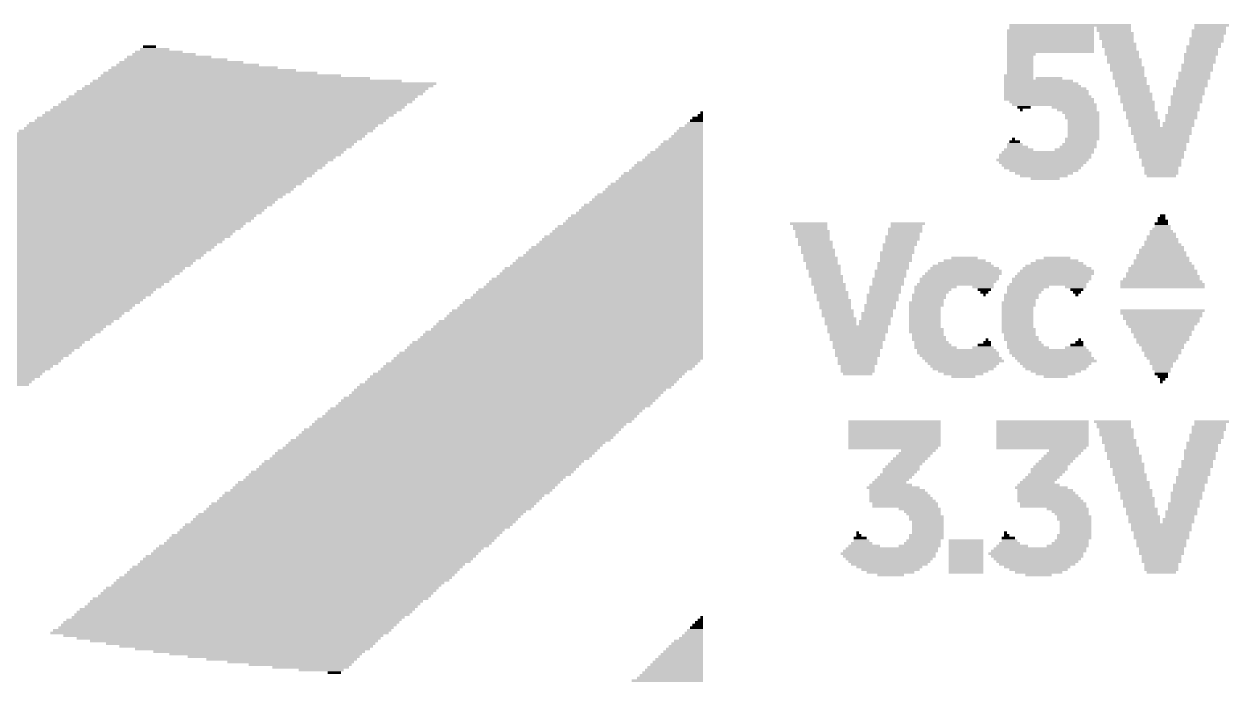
# Model space of a CAD drawing. Extents: x -50 to 50, y -28 to 28.
# Drawn here: x -34.57 to -24.92, y -27.8 to -22.53 of the extents above; entities that cross this region are included whole.
import ezdxf

# ---------------------------------------------------------------- set-up
doc = ezdxf.new("R2010")
doc.units = 0
doc.layers.add('200', color=132, linetype='CONTINUOUS')

# ---------------------------------------------------------------- blocks, each defined once
blk = doc.blocks.new('RECT')
blk.add_solid([(-0.5, -0.5), (0.5, -0.5), (-0.5, 0.5), (0.5, 0.5)])

msp = doc.modelspace()

# ---------------------------------------------------------------- block references
at = {"layer": '200'}
for p, xscale, yscale in [((-26.3512, -22.5848), 0.6985, 0.0211), ((-26.1938, -22.5425), 0.9728, 0.0213), ((-26.3411, -22.5637), 0.6782, 0.0211), ((-25.8445, -22.5637), 0.2743, 0.0211), ((-25.8445, -22.5848), 0.2743, 0.0211), ((-25.0825, -22.5848), 0.2743, 0.0211), ((-25.0609, -22.5425), 0.2769, 0.0213), ((-25.0723, -22.5637), 0.254, 0.0211), ((-26.3512, -22.606), 0.6985, 0.0213), ((-26.3512, -22.6272), 0.6985, 0.0211), ((-26.3512, -22.6483), 0.6985, 0.0211), ((-26.3512, -22.6695), 0.6985, 0.0213), ((-26.3512, -22.6907), 0.6985, 0.0211), ((-25.8229, -22.606), 0.2769, 0.0213), ((-25.8229, -22.6272), 0.2769, 0.0211), ((-25.8229, -22.6483), 0.2769, 0.0211), ((-25.8115, -22.6695), 0.254, 0.0213), ((-25.8013, -22.6907), 0.2743, 0.0211), ((-25.113, -22.6907), 0.254, 0.0211), ((-25.1028, -22.6483), 0.2743, 0.0211), ((-25.1028, -22.6695), 0.2743, 0.0213), ((-25.0927, -22.6272), 0.254, 0.0211), ((-25.0825, -22.606), 0.2743, 0.0213), ((-33.4543, -22.7753), 0.508, 0.0211), ((-33.495, -22.7542), 0.381, 0.0211), ((-33.528, -22.733), 0.2337, 0.0213), ((-33.5699, -22.7118), 0.1041, 0.0211), ((-26.3512, -22.7118), 0.6985, 0.0211), ((-26.3512, -22.733), 0.6985, 0.0213), ((-26.3512, -22.7542), 0.6985, 0.0211), ((-26.5849, -22.7753), 0.2311, 0.0211), ((-25.8013, -22.7118), 0.2743, 0.0211), ((-25.7912, -22.733), 0.254, 0.0213), ((-25.781, -22.7542), 0.2743, 0.0211), ((-25.781, -22.7753), 0.2743, 0.0211), ((-25.146, -22.7753), 0.2743, 0.0211), ((-25.1244, -22.7118), 0.2769, 0.0211), ((-25.1358, -22.733), 0.254, 0.0213), ((-25.1358, -22.7542), 0.254, 0.0211), ((-33.2092, -22.8812), 1.3335, 0.0211), ((-33.2638, -22.86), 1.143, 0.0213), ((-33.3159, -22.8388), 0.9931, 0.0211), ((-33.3591, -22.8177), 0.8255, 0.0211), ((-33.4112, -22.7965), 0.6756, 0.0213), ((-26.5951, -22.7965), 0.2108, 0.0213), ((-26.5951, -22.8177), 0.2108, 0.0211), ((-26.5951, -22.8388), 0.2108, 0.0211), ((-26.5951, -22.86), 0.2108, 0.0213), ((-26.5951, -22.8812), 0.2108, 0.0211), ((-25.7708, -22.7965), 0.254, 0.0213), ((-25.7594, -22.8177), 0.2769, 0.0211), ((-25.7594, -22.8388), 0.2769, 0.0211), ((-25.748, -22.86), 0.254, 0.0213), ((-25.7378, -22.8812), 0.2743, 0.0211), ((-25.1765, -22.86), 0.254, 0.0213), ((-25.1765, -22.8812), 0.254, 0.0211), ((-25.1562, -22.7965), 0.254, 0.0213), ((-25.1562, -22.8177), 0.254, 0.0211), ((-25.1562, -22.8388), 0.254, 0.0211), ((-32.893, -22.9658), 2.1793, 0.0211), ((-32.9984, -22.9447), 1.9279, 0.0211), ((-33.0822, -22.9235), 1.7145, 0.0213), ((-33.147, -22.9023), 1.5037, 0.0211), ((-26.6065, -22.9447), 0.2337, 0.0211), ((-26.6065, -22.9658), 0.2337, 0.0211), ((-26.5951, -22.9023), 0.2108, 0.0211), ((-26.5951, -22.9235), 0.2108, 0.0213), ((-26.3627, -22.9658), 0.2134, 0.0211), ((-25.7378, -22.9023), 0.2743, 0.0211), ((-25.7277, -22.9235), 0.254, 0.0213), ((-25.7277, -22.9447), 0.254, 0.0211), ((-25.7175, -22.9658), 0.2743, 0.0211), ((-25.1993, -22.9235), 0.254, 0.0213), ((-25.1993, -22.9447), 0.254, 0.0211), ((-25.1993, -22.9658), 0.254, 0.0211), ((-25.1765, -22.9023), 0.254, 0.0211), ((-32.7558, -23.0717), 2.794, 0.0211), ((-32.7228, -23.0505), 2.7737, 0.0213), ((-32.6923, -23.0293), 2.794, 0.0211), ((-32.6593, -23.0082), 2.7737, 0.0211), ((-32.7876, -22.987), 2.4765, 0.0213), ((-26.4478, -22.987), 0.5512, 0.0213), ((-26.4262, -23.0082), 0.5944, 0.0211), ((-26.3843, -23.0717), 0.6782, 0.0211), ((-26.416, -23.0293), 0.6147, 0.0211), ((-26.3944, -23.0505), 0.6579, 0.0213), ((-25.6959, -23.0293), 0.2769, 0.0211), ((-25.7073, -22.987), 0.254, 0.0213), ((-25.7073, -23.0082), 0.254, 0.0211), ((-25.6845, -23.0505), 0.254, 0.0213), ((-25.6845, -23.0717), 0.254, 0.0211), ((-25.2425, -23.0505), 0.254, 0.0213), ((-25.2425, -23.0717), 0.254, 0.0211), ((-25.2197, -22.987), 0.254, 0.0213), ((-25.2197, -23.0082), 0.254, 0.0211), ((-25.2197, -23.0293), 0.254, 0.0211), ((-32.8714, -23.1563), 2.8169, 0.0211), ((-32.8397, -23.1352), 2.794, 0.0211), ((-32.8193, -23.114), 2.794, 0.0213), ((-32.7762, -23.0928), 2.794, 0.0211), ((-26.3843, -23.0928), 0.6782, 0.0211), ((-26.3627, -23.1352), 0.7214, 0.0211), ((-26.3741, -23.114), 0.6985, 0.0213), ((-26.3411, -23.1563), 0.6782, 0.0211), ((-25.6743, -23.0928), 0.2743, 0.0211), ((-25.6642, -23.114), 0.254, 0.0213), ((-25.6642, -23.1352), 0.254, 0.0211), ((-25.654, -23.1563), 0.2743, 0.0211), ((-25.2628, -23.114), 0.254, 0.0213), ((-25.2628, -23.1352), 0.254, 0.0211), ((-25.2628, -23.1563), 0.254, 0.0211), ((-25.2425, -23.0928), 0.254, 0.0211), ((-33.02, -23.2622), 2.8143, 0.0211), ((-32.9984, -23.241), 2.8169, 0.0213), ((-32.9565, -23.2198), 2.8143, 0.0211), ((-32.9349, -23.1987), 2.8169, 0.0211), ((-32.9032, -23.1775), 2.794, 0.0213), ((-29.1567, -23.2622), 0.0406, 0.0211), ((-29.1465, -23.241), 0.0203, 0.0213), ((-26.3208, -23.1775), 0.6782, 0.0213), ((-26.5633, -23.1987), 0.1067, 0.0211), ((-26.5849, -23.2198), 0.0229, 0.0211), ((-26.162, -23.1987), 0.3607, 0.0211), ((-26.1404, -23.2198), 0.3175, 0.0211), ((-26.1087, -23.241), 0.2946, 0.0213), ((-26.0985, -23.2622), 0.2743, 0.0211), ((-25.6438, -23.1775), 0.254, 0.0213), ((-25.6438, -23.1987), 0.254, 0.0211), ((-25.6438, -23.2198), 0.254, 0.0211), ((-25.621, -23.241), 0.254, 0.0213), ((-25.621, -23.2622), 0.254, 0.0211), ((-25.3035, -23.2622), 0.254, 0.0211), ((-25.2832, -23.1987), 0.254, 0.0211), ((-25.2832, -23.2198), 0.254, 0.0211), ((-25.2933, -23.241), 0.2337, 0.0213), ((-25.273, -23.1775), 0.2337, 0.0213), ((-33.1673, -23.368), 2.8143, 0.0213), ((-33.147, -23.3468), 2.8143, 0.0211), ((-33.1153, -23.3257), 2.8372, 0.0211), ((-33.0835, -23.3045), 2.8143, 0.0213), ((-33.0619, -23.2833), 2.8169, 0.0211), ((-29.2316, -23.368), 0.1905, 0.0213), ((-29.21, -23.3468), 0.1473, 0.0211), ((-29.1998, -23.3257), 0.127, 0.0211), ((-29.1884, -23.3045), 0.1041, 0.0213), ((-29.1783, -23.2833), 0.0838, 0.0211), ((-26.0985, -23.2833), 0.2743, 0.0211), ((-26.0883, -23.3045), 0.254, 0.0213), ((-26.0883, -23.3257), 0.254, 0.0211), ((-26.0883, -23.3468), 0.254, 0.0211), ((-26.0883, -23.368), 0.254, 0.0213), ((-25.621, -23.2833), 0.254, 0.0211), ((-25.6007, -23.3045), 0.254, 0.0213), ((-25.6007, -23.3257), 0.254, 0.0211), ((-25.6007, -23.3468), 0.254, 0.0211), ((-25.4635, -23.368), 0.4877, 0.0213), ((-25.3263, -23.3257), 0.254, 0.0211), ((-25.3263, -23.3468), 0.254, 0.0211), ((-25.3035, -23.2833), 0.254, 0.0211), ((-25.3149, -23.3045), 0.2311, 0.0213), ((-33.2842, -23.4527), 2.8346, 0.0211), ((-33.2626, -23.4315), 2.8372, 0.0213), ((-33.2308, -23.4103), 2.8143, 0.0211), ((-33.1991, -23.3892), 2.8372, 0.0211), ((-29.2735, -23.4527), 0.2743, 0.0211), ((-29.2633, -23.4315), 0.254, 0.0213), ((-29.2519, -23.4103), 0.2311, 0.0211), ((-29.2417, -23.3892), 0.2108, 0.0211), ((-26.6484, -23.4527), 0.0229, 0.0211), ((-26.0985, -23.4527), 0.2743, 0.0211), ((-26.0883, -23.3892), 0.254, 0.0211), ((-26.0883, -23.4103), 0.254, 0.0211), ((-26.0883, -23.4315), 0.254, 0.0213), ((-25.4635, -23.3892), 0.4877, 0.0211), ((-25.4635, -23.4103), 0.4877, 0.0211), ((-25.4622, -23.4315), 0.4445, 0.0213), ((-25.4622, -23.4527), 0.4445, 0.0211), ((-33.4429, -23.5585), 2.8575, 0.0213), ((-33.4112, -23.5373), 2.8346, 0.0211), ((-33.3794, -23.5162), 2.8575, 0.0211), ((-33.3477, -23.495), 2.8346, 0.0213), ((-33.3261, -23.4738), 2.8372, 0.0211), ((-29.3472, -23.5585), 0.4216, 0.0213), ((-29.3268, -23.5373), 0.381, 0.0211), ((-29.3154, -23.5162), 0.3581, 0.0211), ((-29.3053, -23.495), 0.3378, 0.0213), ((-29.2951, -23.4738), 0.3175, 0.0211), ((-26.3728, -23.5585), 0.7417, 0.0213), ((-26.6065, -23.5373), 0.2337, 0.0211), ((-26.637, -23.495), 0.127, 0.0213), ((-26.6167, -23.5162), 0.1676, 0.0211), ((-26.6383, -23.4738), 0.0838, 0.0211), ((-26.1607, -23.5373), 0.3175, 0.0211), ((-26.1303, -23.5162), 0.2972, 0.0211), ((-26.1188, -23.495), 0.2743, 0.0213), ((-26.1087, -23.4738), 0.254, 0.0211), ((-25.4622, -23.4738), 0.4445, 0.0211), ((-25.4635, -23.495), 0.4013, 0.0213), ((-25.4635, -23.5162), 0.4013, 0.0211), ((-25.4635, -23.5373), 0.4013, 0.0211), ((-25.4635, -23.5585), 0.3607, 0.0213), ((-33.5699, -23.6432), 2.8575, 0.0211), ((-33.5267, -23.622), 2.8575, 0.0213), ((-33.5064, -23.6008), 2.8575, 0.0211), ((-33.4632, -23.5797), 2.8575, 0.0211), ((-29.4005, -23.6432), 0.5283, 0.0211), ((-29.3789, -23.622), 0.4851, 0.0213), ((-29.3688, -23.6008), 0.4648, 0.0211), ((-29.3586, -23.5797), 0.4445, 0.0211), ((-26.416, -23.622), 0.7417, 0.0213), ((-26.3944, -23.5797), 0.7391, 0.0211), ((-26.3944, -23.6008), 0.7391, 0.0211), ((-26.4147, -23.6432), 0.6985, 0.0211), ((-25.4635, -23.5797), 0.3607, 0.0211), ((-25.4635, -23.6008), 0.3607, 0.0211), ((-25.4622, -23.622), 0.3175, 0.0213), ((-25.4622, -23.6432), 0.3175, 0.0211), ((-33.7071, -23.749), 2.8778, 0.0213), ((-33.6868, -23.7278), 2.8778, 0.0211), ((-33.6537, -23.7067), 2.8575, 0.0211), ((-33.6232, -23.6855), 2.8778, 0.0213), ((-33.5902, -23.6643), 2.8575, 0.0211), ((-29.464, -23.749), 0.6553, 0.0213), ((-29.4538, -23.7278), 0.635, 0.0211), ((-29.4322, -23.7067), 0.5918, 0.0211), ((-29.4221, -23.6855), 0.5715, 0.0213), ((-29.4107, -23.6643), 0.5486, 0.0211), ((-26.416, -23.6643), 0.6553, 0.0211), ((-26.416, -23.6855), 0.6147, 0.0213), ((-26.4046, -23.7067), 0.5512, 0.0211), ((-26.4046, -23.7278), 0.4648, 0.0211), ((-26.4058, -23.749), 0.381, 0.0213), ((-25.4622, -23.6643), 0.3175, 0.0211), ((-25.4635, -23.6855), 0.2743, 0.0213), ((-25.4635, -23.7067), 0.2743, 0.0211), ((-25.4635, -23.7278), 0.2743, 0.0211), ((-25.4635, -23.749), 0.2337, 0.0213), ((-33.8341, -23.8337), 2.8778, 0.0211), ((-33.7922, -23.8125), 2.8804, 0.0213), ((-33.7706, -23.7913), 2.8778, 0.0211), ((-33.7401, -23.7702), 2.8575, 0.0211), ((-29.5173, -23.8337), 0.762, 0.0211), ((-29.5059, -23.8125), 0.7391, 0.0213), ((-29.4856, -23.7913), 0.6985, 0.0211), ((-29.4742, -23.7702), 0.6756, 0.0211), ((-26.3944, -23.7702), 0.2311, 0.0211), ((-33.9827, -23.9395), 2.8804, 0.0213), ((-33.9509, -23.9183), 2.8981, 0.0211), ((-33.9192, -23.8972), 2.8804, 0.0211), ((-33.8874, -23.876), 2.8981, 0.0213), ((-33.8557, -23.8548), 2.8804, 0.0211), ((-29.5808, -23.9395), 0.889, 0.0213), ((-29.5694, -23.9183), 0.8661, 0.0211), ((-29.5593, -23.8972), 0.8458, 0.0211), ((-29.5377, -23.876), 0.8026, 0.0213), ((-29.5275, -23.8548), 0.7823, 0.0211), ((-34.0995, -24.0242), 2.9007, 0.0211), ((-34.0779, -24.003), 2.8981, 0.0213), ((-34.036, -23.9818), 2.9007, 0.0211), ((-34.0144, -23.9607), 2.8981, 0.0211), ((-29.6329, -24.0242), 0.9931, 0.0211), ((-29.6227, -24.003), 0.9728, 0.0213), ((-29.6126, -23.9818), 0.9525, 0.0211), ((-29.591, -23.9607), 0.9093, 0.0211), ((-34.2481, -24.13), 2.8981, 0.0213), ((-34.2163, -24.1088), 2.921, 0.0211), ((-34.1935, -24.0877), 2.921, 0.0211), ((-34.163, -24.0665), 2.9007, 0.0213), ((-34.1313, -24.0453), 2.9185, 0.0211), ((-29.6964, -24.13), 1.1201, 0.0213), ((-29.6863, -24.1088), 1.0998, 0.0211), ((-29.6761, -24.0877), 1.0795, 0.0211), ((-29.6647, -24.0665), 1.0566, 0.0213), ((-29.6443, -24.0453), 1.016, 0.0211), ((-28.2893, -24.13), 0.2972, 0.0213), ((-27.4955, -24.13), 0.2743, 0.0213), ((-25.4635, -24.13), 0.1067, 0.0213), ((-25.4521, -24.1088), 0.0838, 0.0211), ((-25.4622, -24.0877), 0.0635, 0.0211), ((-25.4521, -24.0665), 0.0432, 0.0213), ((-34.3954, -24.2358), 2.9439, 0.0211), ((-34.3637, -24.2147), 2.921, 0.0211), ((-34.3433, -24.1935), 2.921, 0.0213), ((-34.3002, -24.1723), 2.921, 0.0211), ((-34.2798, -24.1512), 2.921, 0.0211), ((-29.7713, -24.2358), 1.27, 0.0211), ((-29.7498, -24.2147), 1.2268, 0.0211), ((-29.7396, -24.1935), 1.2065, 0.0213), ((-29.7282, -24.1723), 1.1836, 0.0211), ((-29.718, -24.1512), 1.1633, 0.0211), ((-28.2778, -24.1512), 0.2743, 0.0211), ((-28.2778, -24.1723), 0.2743, 0.0211), ((-28.2575, -24.1935), 0.2743, 0.0213), ((-28.2575, -24.2147), 0.2743, 0.0211), ((-28.2575, -24.2358), 0.2743, 0.0211), ((-27.5374, -24.2358), 0.2769, 0.0211), ((-27.526, -24.2147), 0.254, 0.0211), ((-27.5158, -24.1723), 0.2743, 0.0211), ((-27.5158, -24.1935), 0.2743, 0.0213), ((-27.5057, -24.1512), 0.254, 0.0211), ((-25.4635, -24.2358), 0.2337, 0.0211), ((-25.4635, -24.1935), 0.188, 0.0213), ((-25.4521, -24.2147), 0.2108, 0.0211), ((-25.4635, -24.1723), 0.1473, 0.0211), ((-25.4533, -24.1512), 0.127, 0.0211), ((-34.5224, -24.3205), 2.9439, 0.0213), ((-34.4907, -24.2993), 2.921, 0.0211), ((-34.4589, -24.2782), 2.9439, 0.0211), ((-34.4272, -24.257), 2.921, 0.0213), ((-29.8234, -24.3205), 1.3741, 0.0213), ((-29.8031, -24.2993), 1.3335, 0.0211), ((-29.7917, -24.2782), 1.3106, 0.0211), ((-29.7815, -24.257), 1.2903, 0.0213), ((-28.2473, -24.257), 0.254, 0.0213), ((-28.2359, -24.2782), 0.2769, 0.0211), ((-28.2359, -24.2993), 0.2769, 0.0211), ((-28.2245, -24.3205), 0.254, 0.0213), ((-27.5692, -24.3205), 0.254, 0.0213), ((-27.559, -24.2993), 0.2743, 0.0211), ((-27.5374, -24.257), 0.2769, 0.0213), ((-27.5488, -24.2782), 0.254, 0.0211), ((-25.4521, -24.3205), 0.3378, 0.0213), ((-25.4521, -24.2993), 0.2972, 0.0211), ((-25.4635, -24.2782), 0.2743, 0.0211), ((-25.4533, -24.257), 0.254, 0.0213), ((-34.671, -24.4263), 2.9413, 0.0211), ((-34.6393, -24.4052), 2.9642, 0.0211), ((-34.6075, -24.384), 2.9413, 0.0213), ((-34.5859, -24.3628), 2.9439, 0.0211), ((-34.544, -24.3417), 2.9413, 0.0211), ((-29.8869, -24.4263), 1.5011, 0.0211), ((-29.8768, -24.4052), 1.4808, 0.0211), ((-29.8552, -24.384), 1.4376, 0.0213), ((-29.845, -24.3628), 1.4173, 0.0211), ((-29.8348, -24.3417), 1.397, 0.0211), ((-28.2143, -24.3417), 0.2743, 0.0211), ((-28.2143, -24.3628), 0.2743, 0.0211), ((-28.2042, -24.384), 0.254, 0.0213), ((-28.194, -24.4052), 0.2743, 0.0211), ((-28.194, -24.4263), 0.2743, 0.0211), ((-27.5895, -24.384), 0.254, 0.0213), ((-27.5895, -24.4052), 0.254, 0.0211), ((-27.5895, -24.4263), 0.254, 0.0211), ((-27.5793, -24.3628), 0.2743, 0.0211), ((-27.5692, -24.3417), 0.254, 0.0211), ((-27.0396, -24.4263), 0.3378, 0.0211), ((-27.0396, -24.4052), 0.2108, 0.0211), ((-26.2992, -24.4263), 0.3404, 0.0211), ((-26.2992, -24.4052), 0.2134, 0.0211), ((-25.4622, -24.4263), 0.4445, 0.0211), ((-25.4521, -24.4052), 0.4242, 0.0211), ((-25.4635, -24.384), 0.4013, 0.0213), ((-25.4635, -24.3417), 0.3607, 0.0211), ((-25.4533, -24.3628), 0.381, 0.0211), ((-34.7866, -24.511), 2.9642, 0.0213), ((-34.7662, -24.4898), 2.9642, 0.0211), ((-34.7231, -24.4687), 2.9642, 0.0211), ((-34.7028, -24.4475), 2.9642, 0.0213), ((-29.9403, -24.511), 1.6078, 0.0213), ((-29.9301, -24.4898), 1.5875, 0.0211), ((-29.9085, -24.4687), 1.5443, 0.0211), ((-29.8983, -24.4475), 1.524, 0.0213), ((-28.1838, -24.4475), 0.254, 0.0213), ((-28.1724, -24.4687), 0.2769, 0.0211), ((-28.1724, -24.4898), 0.2769, 0.0211), ((-28.161, -24.511), 0.254, 0.0213), ((-27.6327, -24.511), 0.254, 0.0213), ((-27.6123, -24.4475), 0.254, 0.0213), ((-27.6123, -24.4687), 0.254, 0.0211), ((-27.6123, -24.4898), 0.254, 0.0211), ((-27.0396, -24.511), 0.5918, 0.0213), ((-27.0396, -24.4898), 0.5512, 0.0211), ((-27.051, -24.4687), 0.4877, 0.0211), ((-27.0396, -24.4475), 0.4242, 0.0213), ((-26.2992, -24.511), 0.5944, 0.0213), ((-26.2992, -24.4898), 0.5486, 0.0211), ((-26.3093, -24.4687), 0.4877, 0.0211), ((-26.2992, -24.4475), 0.4216, 0.0213), ((-25.4635, -24.4898), 0.5283, 0.0211), ((-25.4521, -24.511), 0.5512, 0.0213), ((-25.4533, -24.4687), 0.508, 0.0211), ((-25.4521, -24.4475), 0.4648, 0.0213), ((-34.9352, -24.6168), 2.9616, 0.0211), ((-34.9034, -24.5957), 2.9845, 0.0211), ((-34.8717, -24.5745), 2.9616, 0.0213), ((-34.8501, -24.5533), 2.9642, 0.0211), ((-34.8082, -24.5322), 2.9616, 0.0211), ((-30.0038, -24.6168), 1.7348, 0.0211), ((-29.9936, -24.5957), 1.7145, 0.0211), ((-29.9822, -24.5745), 1.6916, 0.0213), ((-29.9618, -24.5533), 1.651, 0.0211), ((-29.9504, -24.5322), 1.6281, 0.0211), ((-28.161, -24.5322), 0.254, 0.0211), ((-28.1508, -24.5533), 0.2743, 0.0211), ((-28.1407, -24.5745), 0.254, 0.0213), ((-28.1407, -24.5957), 0.254, 0.0211), ((-28.1305, -24.6168), 0.2743, 0.0211), ((-27.653, -24.5745), 0.254, 0.0213), ((-27.653, -24.5957), 0.254, 0.0211), ((-27.653, -24.6168), 0.254, 0.0211), ((-27.6327, -24.5322), 0.254, 0.0211), ((-27.6327, -24.5533), 0.254, 0.0211), ((-27.1145, -24.6168), 0.6147, 0.0211), ((-27.0815, -24.5745), 0.635, 0.0213), ((-27.0929, -24.5957), 0.6121, 0.0211), ((-27.0713, -24.5533), 0.6147, 0.0211), ((-27.051, -24.5322), 0.6147, 0.0211), ((-26.3728, -24.6168), 0.6147, 0.0211), ((-26.3423, -24.5745), 0.635, 0.0213), ((-26.3525, -24.5957), 0.6147, 0.0211), ((-26.3309, -24.5533), 0.6121, 0.0211), ((-26.3093, -24.5322), 0.6147, 0.0211), ((-25.4635, -24.5957), 0.6553, 0.0211), ((-25.4533, -24.6168), 0.6756, 0.0211), ((-25.4635, -24.5745), 0.6147, 0.0213), ((-25.4521, -24.5533), 0.5918, 0.0211), ((-25.4622, -24.5322), 0.5715, 0.0211), ((-35.0507, -24.7015), 2.9845, 0.0213), ((-35.0304, -24.6803), 2.9845, 0.0211), ((-34.9987, -24.6592), 2.9616, 0.0211), ((-34.9669, -24.638), 2.9845, 0.0213), ((-30.0571, -24.7015), 1.8415, 0.0213), ((-30.0457, -24.6803), 1.8186, 0.0211), ((-30.0355, -24.6592), 1.7983, 0.0211), ((-30.0139, -24.638), 1.7551, 0.0213), ((-28.1203, -24.638), 0.254, 0.0213), ((-28.1203, -24.6592), 0.254, 0.0211), ((-28.1089, -24.6803), 0.2769, 0.0211), ((-28.0975, -24.7015), 0.254, 0.0213), ((-27.6962, -24.7015), 0.254, 0.0213), ((-27.6758, -24.638), 0.254, 0.0213), ((-27.6758, -24.6592), 0.254, 0.0211), ((-27.6758, -24.6803), 0.254, 0.0211), ((-27.3253, -24.7015), 0.2743, 0.0213), ((-27.2733, -24.638), 0.3378, 0.0213), ((-27.2936, -24.6592), 0.2972, 0.0211), ((-27.305, -24.6803), 0.2743, 0.0211), ((-26.8923, -24.638), 0.1702, 0.0213), ((-26.8808, -24.6592), 0.1067, 0.0211), ((-26.8821, -24.6803), 0.0635, 0.0211), ((-26.8808, -24.7015), 0.0203, 0.0213), ((-26.5849, -24.7015), 0.2769, 0.0213), ((-26.5316, -24.638), 0.3378, 0.0213), ((-26.5532, -24.6592), 0.2946, 0.0211), ((-26.5633, -24.6803), 0.2743, 0.0211), ((-26.1506, -24.638), 0.1702, 0.0213), ((-26.1404, -24.6592), 0.1041, 0.0211), ((-26.1404, -24.6803), 0.0635, 0.0211), ((-26.1404, -24.7015), 0.0229, 0.0213), ((-25.4533, -24.638), 0.6756, 0.0213), ((-35.2108, -24.8073), 3.0048, 0.0211), ((-35.1777, -24.7862), 2.9845, 0.0211), ((-35.1472, -24.765), 3.0048, 0.0213), ((-35.1142, -24.7438), 2.9845, 0.0211), ((-35.0939, -24.7227), 2.9845, 0.0211), ((-30.1206, -24.8073), 1.9685, 0.0211), ((-30.1104, -24.7862), 1.9482, 0.0211), ((-30.099, -24.765), 1.9253, 0.0213), ((-30.0888, -24.7438), 1.905, 0.0211), ((-30.0673, -24.7227), 1.8618, 0.0211), ((-28.0975, -24.7227), 0.254, 0.0211), ((-28.0873, -24.7438), 0.2743, 0.0211), ((-28.0772, -24.765), 0.254, 0.0213), ((-28.0772, -24.7862), 0.254, 0.0211), ((-28.0772, -24.8073), 0.254, 0.0211), ((-27.7165, -24.7862), 0.254, 0.0211), ((-27.7165, -24.8073), 0.254, 0.0211), ((-27.6962, -24.7227), 0.254, 0.0211), ((-27.6962, -24.7438), 0.254, 0.0211), ((-27.7063, -24.765), 0.2337, 0.0213), ((-27.3469, -24.765), 0.2769, 0.0213), ((-27.3469, -24.7862), 0.2769, 0.0211), ((-27.3583, -24.8073), 0.254, 0.0211), ((-27.3355, -24.7438), 0.254, 0.0211), ((-27.3253, -24.7227), 0.2743, 0.0211), ((-26.6167, -24.8073), 0.254, 0.0211), ((-26.6065, -24.765), 0.2743, 0.0213), ((-26.6065, -24.7862), 0.2743, 0.0211), ((-26.5849, -24.7227), 0.2769, 0.0211), ((-26.5963, -24.7438), 0.254, 0.0211), ((-35.3263, -24.892), 3.0277, 0.0213), ((-35.2946, -24.8708), 3.0048, 0.0211), ((-35.2743, -24.8497), 3.0048, 0.0211), ((-35.2311, -24.8285), 3.0048, 0.0213), ((-30.1727, -24.892), 2.0726, 0.0213), ((-30.1625, -24.8708), 2.0523, 0.0211), ((-30.1523, -24.8497), 2.032, 0.0211), ((-30.1409, -24.8285), 2.0091, 0.0213), ((-28.0568, -24.8285), 0.254, 0.0213), ((-28.0568, -24.8497), 0.254, 0.0211), ((-28.0568, -24.8708), 0.254, 0.0211), ((-28.034, -24.892), 0.254, 0.0213), ((-27.7495, -24.892), 0.2337, 0.0213), ((-27.7393, -24.8497), 0.254, 0.0211), ((-27.7393, -24.8708), 0.254, 0.0211), ((-27.7279, -24.8285), 0.2311, 0.0213), ((-27.3583, -24.8285), 0.254, 0.0213), ((-27.3583, -24.8497), 0.254, 0.0211), ((-27.3583, -24.8708), 0.254, 0.0211), ((-27.3583, -24.892), 0.254, 0.0213), ((-26.6167, -24.8285), 0.254, 0.0213), ((-26.6167, -24.8497), 0.254, 0.0211), ((-26.6167, -24.8708), 0.254, 0.0211), ((-26.6167, -24.892), 0.254, 0.0213), ((-25.4533, -24.8285), 0.6756, 0.0213), ((-25.4635, -24.8497), 0.6553, 0.0211), ((-25.4533, -24.8708), 0.635, 0.0211), ((-25.4635, -24.892), 0.6147, 0.0213), ((-35.4749, -24.9978), 3.0251, 0.0211), ((-35.4432, -24.9767), 3.0074, 0.0211), ((-35.4216, -24.9555), 3.0048, 0.0213), ((-35.3797, -24.9343), 3.0074, 0.0211), ((-35.3581, -24.9132), 3.0048, 0.0211), ((-30.2476, -24.9978), 2.2225, 0.0211), ((-30.226, -24.9767), 2.1793, 0.0211), ((-30.2158, -24.9555), 2.159, 0.0213), ((-30.2044, -24.9343), 2.1361, 0.0211), ((-30.1943, -24.9132), 2.1158, 0.0211), ((-28.034, -24.9132), 0.254, 0.0211), ((-28.034, -24.9343), 0.254, 0.0211), ((-27.8968, -24.9555), 0.4877, 0.0213), ((-27.8968, -24.9767), 0.4877, 0.0211), ((-27.8968, -24.9978), 0.4877, 0.0211), ((-27.7597, -24.9132), 0.254, 0.0211), ((-27.7597, -24.9343), 0.254, 0.0211), ((-27.3469, -24.9767), 0.2769, 0.0211), ((-27.3469, -24.9978), 0.2769, 0.0211), ((-27.3583, -24.9132), 0.254, 0.0211), ((-27.3583, -24.9343), 0.254, 0.0211), ((-27.3583, -24.9555), 0.254, 0.0213), ((-26.6167, -24.9132), 0.254, 0.0211), ((-26.6167, -24.9343), 0.254, 0.0211), ((-26.6167, -24.9555), 0.254, 0.0213), ((-26.6065, -24.9767), 0.2743, 0.0211), ((-26.6065, -24.9978), 0.2743, 0.0211), ((-25.4521, -24.9132), 0.5918, 0.0211), ((-25.4622, -24.9343), 0.5715, 0.0211), ((-25.4635, -24.9555), 0.5283, 0.0213), ((-25.4533, -24.9767), 0.508, 0.0211), ((-25.4635, -24.9978), 0.4877, 0.0211), ((-35.6235, -25.1037), 3.0277, 0.0211), ((-35.6019, -25.0825), 3.0251, 0.0213), ((-35.56, -25.0613), 3.0277, 0.0211), ((-35.5384, -25.0402), 3.0251, 0.0211), ((-35.5067, -25.019), 3.0074, 0.0213), ((-30.3111, -25.1037), 2.3495, 0.0211), ((-30.2997, -25.0825), 2.3266, 0.0213), ((-30.2793, -25.0613), 2.286, 0.0211), ((-30.2679, -25.0402), 2.2631, 0.0211), ((-30.2578, -25.019), 2.2428, 0.0213), ((-27.8981, -25.019), 0.4445, 0.0213), ((-27.8981, -25.0402), 0.4445, 0.0211), ((-27.8981, -25.0613), 0.4445, 0.0211), ((-27.8968, -25.0825), 0.4013, 0.0213), ((-27.8968, -25.1037), 0.4013, 0.0211), ((-27.3355, -25.019), 0.254, 0.0213), ((-27.3253, -25.0402), 0.2743, 0.0211), ((-27.3253, -25.0613), 0.2743, 0.0211), ((-27.2936, -25.1037), 0.2972, 0.0211), ((-27.305, -25.0825), 0.2743, 0.0213), ((-26.8808, -25.1037), 0.1067, 0.0211), ((-26.8592, -25.0825), 0.0635, 0.0213), ((-26.8605, -25.0613), 0.0203, 0.0211), ((-26.5963, -25.019), 0.254, 0.0213), ((-26.5849, -25.0402), 0.2769, 0.0211), ((-26.5849, -25.0613), 0.2769, 0.0211), ((-26.5633, -25.0825), 0.2743, 0.0213), ((-26.5532, -25.1037), 0.2946, 0.0211), ((-26.1404, -25.1037), 0.1041, 0.0211), ((-26.1201, -25.0825), 0.0635, 0.0213), ((-26.1188, -25.0613), 0.0203, 0.0211), ((-25.4521, -25.019), 0.4648, 0.0213), ((-25.4622, -25.0402), 0.4445, 0.0211), ((-25.4521, -25.0613), 0.4242, 0.0211), ((-25.4635, -25.0825), 0.4013, 0.0213), ((-25.4635, -25.1037), 0.3607, 0.0211), ((-35.7403, -25.1883), 3.048, 0.0211), ((-35.7175, -25.1672), 3.048, 0.0211), ((-35.687, -25.146), 3.0277, 0.0213), ((-35.654, -25.1248), 3.048, 0.0211), ((-30.3632, -25.1883), 2.4536, 0.0211), ((-30.353, -25.1672), 2.4333, 0.0211), ((-30.3314, -25.146), 2.3901, 0.0213), ((-30.3213, -25.1248), 2.3698, 0.0211), ((-27.8968, -25.1248), 0.4013, 0.0211), ((-27.8968, -25.146), 0.3607, 0.0213), ((-27.8968, -25.1672), 0.3607, 0.0211), ((-27.8968, -25.1883), 0.3607, 0.0211), ((-27.2733, -25.1248), 0.3378, 0.0211), ((-27.1043, -25.146), 0.635, 0.0213), ((-27.0929, -25.1672), 0.6579, 0.0211), ((-27.0815, -25.1883), 0.635, 0.0211), ((-26.8923, -25.1248), 0.1702, 0.0211), ((-26.5316, -25.1248), 0.3378, 0.0211), ((-26.3627, -25.146), 0.635, 0.0213), ((-26.3525, -25.1672), 0.6553, 0.0211), ((-26.3423, -25.1883), 0.635, 0.0211), ((-26.1506, -25.1248), 0.1702, 0.0211), ((-25.4521, -25.1248), 0.3378, 0.0211), ((-25.4622, -25.146), 0.3175, 0.0213), ((-25.4521, -25.1672), 0.2972, 0.0211), ((-25.4635, -25.1883), 0.2743, 0.0211), ((-35.8877, -25.2942), 3.048, 0.0211), ((-35.8673, -25.273), 3.048, 0.0213), ((-35.8343, -25.2518), 3.0683, 0.0211), ((-35.8038, -25.2307), 3.048, 0.0211), ((-35.7823, -25.2095), 3.0455, 0.0213), ((-30.4686, -25.2942), 2.4968, 0.0211), ((-30.4483, -25.273), 2.4968, 0.0213), ((-30.4267, -25.2518), 2.4994, 0.0211), ((-30.3949, -25.2307), 2.4765, 0.0211), ((-30.3746, -25.2095), 2.4765, 0.0213), ((-27.8981, -25.2095), 0.3175, 0.0213), ((-27.8981, -25.2307), 0.3175, 0.0211), ((-27.8981, -25.2518), 0.3175, 0.0211), ((-27.8968, -25.273), 0.2743, 0.0213), ((-27.8968, -25.2942), 0.2743, 0.0211), ((-27.0612, -25.2095), 0.635, 0.0213), ((-27.0408, -25.2307), 0.635, 0.0211), ((-27.0497, -25.2518), 0.5715, 0.0211), ((-27.051, -25.273), 0.5283, 0.0213), ((-27.051, -25.2942), 0.4877, 0.0211), ((-26.3195, -25.2095), 0.635, 0.0213), ((-26.2992, -25.2307), 0.635, 0.0211), ((-26.3106, -25.2518), 0.5715, 0.0211), ((-26.3093, -25.273), 0.5283, 0.0213), ((-26.3093, -25.2942), 0.4877, 0.0211), ((-25.4533, -25.2095), 0.254, 0.0213), ((-25.4521, -25.2307), 0.2108, 0.0211), ((-25.4635, -25.2518), 0.188, 0.0211), ((-25.4635, -25.2942), 0.1473, 0.0211), ((-25.4533, -25.273), 0.1676, 0.0213), ((-36.0147, -25.3788), 3.048, 0.0211), ((-35.9829, -25.3577), 3.0709, 0.0211), ((-35.9512, -25.3365), 3.048, 0.0213), ((-35.9308, -25.3153), 3.048, 0.0211), ((-30.5753, -25.3788), 2.4968, 0.0211), ((-30.5537, -25.3577), 2.4994, 0.0211), ((-30.5321, -25.3365), 2.4968, 0.0213), ((-30.5016, -25.3153), 2.4765, 0.0211), ((-27.8968, -25.3153), 0.2743, 0.0211), ((-27.8968, -25.3365), 0.2337, 0.0213), ((-27.051, -25.3153), 0.4013, 0.0211), ((-27.0497, -25.3365), 0.3175, 0.0213), ((-27.0497, -25.3577), 0.1905, 0.0211), ((-26.3093, -25.3153), 0.4013, 0.0211), ((-26.3106, -25.3365), 0.3175, 0.0213), ((-26.3106, -25.3577), 0.1905, 0.0211), ((-25.4533, -25.3153), 0.127, 0.0211), ((-25.4635, -25.3365), 0.1067, 0.0213), ((-25.4521, -25.3577), 0.0838, 0.0211), ((-25.4521, -25.3788), 0.0432, 0.0211), ((-36.068, -25.4212), 3.0683, 0.0211), ((-36.0477, -25.4), 3.0683, 0.0213), ((-30.7023, -25.4847), 2.4968, 0.0211), ((-30.6807, -25.4635), 2.4994, 0.0213), ((-30.6489, -25.4423), 2.5171, 0.0211), ((-30.6273, -25.4212), 2.5197, 0.0211), ((-30.5956, -25.4), 2.4968, 0.0213), ((-25.4635, -25.4), 0.0203, 0.0213), ((-30.7975, -25.5693), 2.5197, 0.0211), ((-30.7759, -25.5482), 2.5171, 0.0211), ((-30.7543, -25.527), 2.5197, 0.0213), ((-30.7226, -25.5058), 2.4968, 0.0211), ((-30.9245, -25.6752), 2.5197, 0.0211), ((-30.9029, -25.654), 2.5171, 0.0213), ((-30.8813, -25.6328), 2.5197, 0.0211), ((-30.861, -25.6117), 2.5197, 0.0211), ((-30.8178, -25.5905), 2.5197, 0.0213), ((-31.0617, -25.781), 2.54, 0.0213), ((-31.0299, -25.7598), 2.5171, 0.0211), ((-31.0083, -25.7387), 2.5197, 0.0211), ((-30.9778, -25.7175), 2.54, 0.0213), ((-30.955, -25.6963), 2.54, 0.0211), ((-27.6009, -25.7175), 0.7391, 0.0213), ((-27.6009, -25.7387), 0.7391, 0.0211), ((-27.6009, -25.7598), 0.7391, 0.0211), ((-27.6009, -25.781), 0.7391, 0.0213), ((-26.416, -25.7175), 0.7417, 0.0213), ((-26.416, -25.7387), 0.7417, 0.0211), ((-26.416, -25.7598), 0.7417, 0.0211), ((-26.416, -25.781), 0.7417, 0.0213), ((-25.8547, -25.7175), 0.2946, 0.0213), ((-25.8445, -25.7387), 0.2743, 0.0211), ((-25.8445, -25.7598), 0.2743, 0.0211), ((-25.8229, -25.781), 0.2769, 0.0213), ((-25.0825, -25.7598), 0.2743, 0.0211), ((-25.0825, -25.781), 0.2743, 0.0213), ((-25.0609, -25.7175), 0.2769, 0.0213), ((-25.0723, -25.7387), 0.254, 0.0211), ((-31.1569, -25.8657), 2.5629, 0.0211), ((-31.1252, -25.8445), 2.54, 0.0213), ((-31.1048, -25.8233), 2.54, 0.0211), ((-31.082, -25.8022), 2.54, 0.0211), ((-27.6009, -25.8022), 0.7391, 0.0211), ((-27.6009, -25.8233), 0.7391, 0.0211), ((-27.6009, -25.8445), 0.7391, 0.0213), ((-27.6009, -25.8657), 0.7391, 0.0211), ((-26.416, -25.8022), 0.7417, 0.0211), ((-26.416, -25.8233), 0.7417, 0.0211), ((-26.416, -25.8445), 0.7417, 0.0213), ((-26.416, -25.8657), 0.7417, 0.0211), ((-25.8229, -25.8022), 0.2769, 0.0211), ((-25.8229, -25.8233), 0.2769, 0.0211), ((-25.8115, -25.8445), 0.254, 0.0213), ((-25.8013, -25.8657), 0.2743, 0.0211), ((-25.113, -25.8657), 0.254, 0.0211), ((-25.1028, -25.8233), 0.2743, 0.0211), ((-25.1028, -25.8445), 0.2743, 0.0213), ((-25.0927, -25.8022), 0.254, 0.0211), ((-31.2839, -25.9715), 2.5629, 0.0213), ((-31.2623, -25.9503), 2.5603, 0.0211), ((-31.2318, -25.9292), 2.54, 0.0211), ((-31.209, -25.908), 2.54, 0.0213), ((-31.1887, -25.8868), 2.54, 0.0211), ((-27.6111, -25.9292), 0.7188, 0.0211), ((-27.6009, -25.8868), 0.7391, 0.0211), ((-27.6009, -25.908), 0.7391, 0.0213), ((-27.432, -25.9715), 0.2743, 0.0213), ((-27.4104, -25.9503), 0.2769, 0.0211), ((-26.416, -25.8868), 0.7417, 0.0211), ((-26.416, -25.908), 0.7417, 0.0213), ((-26.4262, -25.9292), 0.7214, 0.0211), ((-26.2458, -25.9715), 0.2743, 0.0213), ((-26.2255, -25.9503), 0.2743, 0.0211), ((-25.8013, -25.8868), 0.2743, 0.0211), ((-25.7912, -25.908), 0.254, 0.0213), ((-25.781, -25.9292), 0.2743, 0.0211), ((-25.781, -25.9503), 0.2743, 0.0211), ((-25.7708, -25.9715), 0.254, 0.0213), ((-25.1562, -25.9715), 0.254, 0.0213), ((-25.146, -25.9503), 0.2743, 0.0211), ((-25.1244, -25.8868), 0.2769, 0.0211), ((-25.1358, -25.908), 0.254, 0.0213), ((-25.1358, -25.9292), 0.254, 0.0211), ((-31.3906, -26.0562), 2.5629, 0.0211), ((-31.369, -26.035), 2.5603, 0.0213), ((-31.3258, -26.0138), 2.5603, 0.0211), ((-31.3055, -25.9927), 2.5603, 0.0211), ((-27.5158, -26.0562), 0.2743, 0.0211), ((-27.4955, -26.035), 0.2743, 0.0213), ((-27.4739, -26.0138), 0.2769, 0.0211), ((-27.4523, -25.9927), 0.2743, 0.0211), ((-26.3309, -26.0562), 0.2769, 0.0211), ((-26.3093, -26.035), 0.2743, 0.0213), ((-26.289, -26.0138), 0.2743, 0.0211), ((-26.2674, -25.9927), 0.2769, 0.0211), ((-25.7594, -25.9927), 0.2769, 0.0211), ((-25.7594, -26.0138), 0.2769, 0.0211), ((-25.748, -26.035), 0.254, 0.0213), ((-25.7378, -26.0562), 0.2743, 0.0211), ((-25.1765, -26.035), 0.254, 0.0213), ((-25.1765, -26.0562), 0.254, 0.0211), ((-25.1562, -25.9927), 0.254, 0.0211), ((-25.1562, -26.0138), 0.254, 0.0211), ((-31.5176, -26.162), 2.5629, 0.0213), ((-31.4846, -26.1408), 2.5832, 0.0211), ((-31.4642, -26.1197), 2.5832, 0.0211), ((-31.4325, -26.0985), 2.5603, 0.0213), ((-31.4109, -26.0773), 2.5629, 0.0211), ((-27.6009, -26.162), 0.2769, 0.0213), ((-27.5793, -26.1408), 0.2743, 0.0211), ((-27.5476, -26.0985), 0.2972, 0.0213), ((-27.559, -26.1197), 0.2743, 0.0211), ((-27.5374, -26.0773), 0.2769, 0.0211), ((-26.416, -26.162), 0.2743, 0.0213), ((-26.3944, -26.1408), 0.2769, 0.0211), ((-26.3627, -26.0985), 0.2946, 0.0213), ((-26.3728, -26.1197), 0.2743, 0.0211), ((-26.3525, -26.0773), 0.2743, 0.0211), ((-25.7378, -26.0773), 0.2743, 0.0211), ((-25.7277, -26.0985), 0.254, 0.0213), ((-25.7277, -26.1197), 0.254, 0.0211), ((-25.7175, -26.1408), 0.2743, 0.0211), ((-25.7073, -26.162), 0.254, 0.0213), ((-25.2197, -26.162), 0.254, 0.0213), ((-25.1993, -26.0985), 0.254, 0.0213), ((-25.1993, -26.1197), 0.254, 0.0211), ((-25.1993, -26.1408), 0.254, 0.0211), ((-25.1765, -26.0773), 0.254, 0.0211), ((-31.6116, -26.2467), 2.5832, 0.0211), ((-31.5913, -26.2255), 2.5832, 0.0213), ((-31.5697, -26.2043), 2.5806, 0.0211), ((-31.5379, -26.1832), 2.5629, 0.0211), ((-27.6111, -26.2467), 0.4242, 0.0211), ((-27.6327, -26.2255), 0.3404, 0.0213), ((-27.6428, -26.2043), 0.2743, 0.0211), ((-27.6225, -26.1832), 0.2743, 0.0211), ((-26.4262, -26.2467), 0.4216, 0.0211), ((-26.4478, -26.2255), 0.3378, 0.0213), ((-26.4579, -26.2043), 0.2769, 0.0211), ((-26.4363, -26.1832), 0.2743, 0.0211), ((-25.6959, -26.2043), 0.2769, 0.0211), ((-25.7073, -26.1832), 0.254, 0.0211), ((-25.6845, -26.2255), 0.254, 0.0213), ((-25.6845, -26.2467), 0.254, 0.0211), ((-25.2425, -26.2255), 0.254, 0.0213), ((-25.2425, -26.2467), 0.254, 0.0211), ((-25.2197, -26.1832), 0.254, 0.0211), ((-25.2197, -26.2043), 0.254, 0.0211), ((-31.7386, -26.3525), 2.5832, 0.0213), ((-31.7183, -26.3313), 2.5832, 0.0211), ((-31.6967, -26.3102), 2.5806, 0.0211), ((-31.6649, -26.289), 2.6035, 0.0213), ((-31.6332, -26.2678), 2.5806, 0.0211), ((-27.5692, -26.289), 0.4674, 0.0213), ((-27.5374, -26.3525), 0.5309, 0.0213), ((-27.5806, -26.2678), 0.4445, 0.0211), ((-27.559, -26.3102), 0.4877, 0.0211), ((-27.5488, -26.3313), 0.508, 0.0211), ((-26.3843, -26.289), 0.4648, 0.0213), ((-26.3627, -26.3313), 0.508, 0.0211), ((-26.3944, -26.2678), 0.4445, 0.0211), ((-26.3728, -26.3102), 0.4877, 0.0211), ((-26.3525, -26.3525), 0.5283, 0.0213), ((-25.6743, -26.2678), 0.2743, 0.0211), ((-25.6642, -26.289), 0.254, 0.0213), ((-25.6642, -26.3102), 0.254, 0.0211), ((-25.654, -26.3313), 0.2743, 0.0211), ((-25.6438, -26.3525), 0.254, 0.0213), ((-25.2628, -26.289), 0.254, 0.0213), ((-25.2628, -26.3102), 0.254, 0.0211), ((-25.2628, -26.3313), 0.254, 0.0211), ((-25.273, -26.3525), 0.2337, 0.0213), ((-25.2425, -26.2678), 0.254, 0.0211), ((-31.8453, -26.4372), 2.5832, 0.0211), ((-31.8122, -26.416), 2.6035, 0.0213), ((-31.7919, -26.3948), 2.6035, 0.0211), ((-31.7716, -26.3737), 2.6035, 0.0211), ((-27.5158, -26.3737), 0.5283, 0.0211), ((-27.5158, -26.3948), 0.5283, 0.0211), ((-27.4002, -26.416), 0.3378, 0.0213), ((-27.3787, -26.4372), 0.2946, 0.0211), ((-26.3309, -26.3737), 0.5309, 0.0211), ((-26.3309, -26.3948), 0.5309, 0.0211), ((-26.2141, -26.416), 0.3378, 0.0213), ((-26.1938, -26.4372), 0.2972, 0.0211), ((-25.6438, -26.3737), 0.254, 0.0211), ((-25.6438, -26.3948), 0.254, 0.0211), ((-25.621, -26.416), 0.254, 0.0213), ((-25.621, -26.4372), 0.254, 0.0211), ((-25.3035, -26.4372), 0.254, 0.0211), ((-25.2832, -26.3737), 0.254, 0.0211), ((-25.2832, -26.3948), 0.254, 0.0211), ((-25.2933, -26.416), 0.2337, 0.0213), ((-31.9723, -26.543), 2.6238, 0.0213), ((-31.9392, -26.5218), 2.6035, 0.0211), ((-31.9189, -26.5007), 2.6035, 0.0211), ((-31.8986, -26.4795), 2.6035, 0.0213), ((-31.8757, -26.4583), 2.6035, 0.0211), ((-27.3685, -26.4583), 0.2743, 0.0211), ((-27.3469, -26.4795), 0.2769, 0.0213), ((-27.3469, -26.5007), 0.2769, 0.0211), ((-27.3355, -26.5218), 0.254, 0.0211), ((-27.3355, -26.543), 0.254, 0.0213), ((-26.1823, -26.4583), 0.2743, 0.0211), ((-26.162, -26.4795), 0.2743, 0.0213), ((-26.162, -26.5007), 0.2743, 0.0211), ((-26.1518, -26.5218), 0.254, 0.0211), ((-26.1518, -26.543), 0.254, 0.0213), ((-25.621, -26.4583), 0.254, 0.0211), ((-25.6007, -26.4795), 0.254, 0.0213), ((-25.6007, -26.5007), 0.254, 0.0211), ((-25.6007, -26.5218), 0.254, 0.0211), ((-25.4635, -26.543), 0.4877, 0.0213), ((-25.3263, -26.5007), 0.254, 0.0211), ((-25.3263, -26.5218), 0.254, 0.0211), ((-25.3035, -26.4583), 0.254, 0.0211), ((-25.3149, -26.4795), 0.2311, 0.0213), ((-32.0993, -26.6488), 2.6238, 0.0211), ((-32.0777, -26.6277), 2.6264, 0.0211), ((-32.0459, -26.6065), 2.6035, 0.0213), ((-32.0256, -26.5853), 2.6035, 0.0211), ((-31.9926, -26.5642), 2.6238, 0.0211), ((-27.8765, -26.6488), 0.1067, 0.0211), ((-27.8867, -26.6277), 0.0406, 0.0211), ((-27.8968, -26.6065), 0.0203, 0.0213), ((-27.3469, -26.6277), 0.2769, 0.0211), ((-27.3469, -26.6488), 0.2769, 0.0211), ((-27.3355, -26.5642), 0.254, 0.0211), ((-27.3355, -26.5853), 0.254, 0.0211), ((-27.3355, -26.6065), 0.254, 0.0213), ((-26.6903, -26.6488), 0.1067, 0.0211), ((-26.7018, -26.6277), 0.0432, 0.0211), ((-26.7119, -26.6065), 0.0229, 0.0213), ((-26.162, -26.6277), 0.2743, 0.0211), ((-26.162, -26.6488), 0.2743, 0.0211), ((-26.1518, -26.5642), 0.254, 0.0211), ((-26.1518, -26.5853), 0.254, 0.0211), ((-26.1518, -26.6065), 0.254, 0.0213), ((-25.4635, -26.5642), 0.4877, 0.0211), ((-25.4635, -26.5853), 0.4877, 0.0211), ((-25.4622, -26.6065), 0.4445, 0.0213), ((-25.4622, -26.6277), 0.4445, 0.0211), ((-25.4622, -26.6488), 0.4445, 0.0211), ((-32.2047, -26.7335), 2.6264, 0.0213), ((-32.1729, -26.7123), 2.6441, 0.0211), ((-32.1412, -26.6912), 2.6264, 0.0211), ((-32.1196, -26.67), 2.6238, 0.0213), ((-27.6225, -26.7335), 0.7417, 0.0213), ((-27.8435, -26.7123), 0.254, 0.0211), ((-27.8651, -26.6912), 0.1702, 0.0211), ((-27.8663, -26.67), 0.127, 0.0213), ((-27.4002, -26.7123), 0.3378, 0.0211), ((-27.3787, -26.6912), 0.2946, 0.0211), ((-27.3685, -26.67), 0.2743, 0.0213), ((-27.0294, -26.67), 0.2769, 0.0213), ((-27.0294, -26.6912), 0.2769, 0.0211), ((-27.0294, -26.7123), 0.2769, 0.0211), ((-27.0294, -26.7335), 0.2769, 0.0213), ((-26.4363, -26.7335), 0.7417, 0.0213), ((-26.6598, -26.7123), 0.254, 0.0211), ((-26.6802, -26.6912), 0.1676, 0.0211), ((-26.6802, -26.67), 0.127, 0.0213), ((-26.2141, -26.7123), 0.3378, 0.0211), ((-26.1938, -26.6912), 0.2972, 0.0211), ((-26.1823, -26.67), 0.2743, 0.0213), ((-25.4635, -26.67), 0.4013, 0.0213), ((-25.4635, -26.6912), 0.4013, 0.0211), ((-25.4635, -26.7123), 0.4013, 0.0211), ((-25.4635, -26.7335), 0.3607, 0.0213), ((-32.3215, -26.8393), 2.6467, 0.0211), ((-32.2999, -26.8182), 2.6441, 0.0211), ((-32.2783, -26.797), 2.6467, 0.0213), ((-32.2466, -26.7758), 2.6238, 0.0211), ((-32.2263, -26.7547), 2.6238, 0.0211), ((-27.653, -26.7758), 0.762, 0.0211), ((-27.6327, -26.7547), 0.762, 0.0211), ((-27.6428, -26.797), 0.7417, 0.0213), ((-27.6441, -26.8182), 0.6985, 0.0211), ((-27.6428, -26.8393), 0.6553, 0.0211), ((-27.0294, -26.7547), 0.2769, 0.0211), ((-27.0294, -26.7758), 0.2769, 0.0211), ((-27.0294, -26.797), 0.2769, 0.0213), ((-27.0294, -26.8182), 0.2769, 0.0211), ((-27.0294, -26.8393), 0.2769, 0.0211), ((-26.4693, -26.7758), 0.762, 0.0211), ((-26.4465, -26.7547), 0.762, 0.0211), ((-26.4579, -26.797), 0.7391, 0.0213), ((-26.4579, -26.8182), 0.6985, 0.0211), ((-26.4579, -26.8393), 0.6579, 0.0211), ((-25.4635, -26.7547), 0.3607, 0.0211), ((-25.4635, -26.7758), 0.3607, 0.0211), ((-25.4622, -26.797), 0.3175, 0.0213), ((-25.4622, -26.8182), 0.3175, 0.0211), ((-25.4622, -26.8393), 0.3175, 0.0211), ((-32.4269, -26.924), 2.6441, 0.0213), ((-32.4066, -26.9028), 2.6441, 0.0211), ((-32.385, -26.8817), 2.6467, 0.0211), ((-32.3533, -26.8605), 2.6238, 0.0213), ((-27.6428, -26.8605), 0.6147, 0.0213), ((-27.6428, -26.8817), 0.5283, 0.0211), ((-27.6327, -26.9028), 0.4674, 0.0211), ((-27.6327, -26.924), 0.381, 0.0213), ((-27.0294, -26.8605), 0.2769, 0.0213), ((-27.0294, -26.8817), 0.2769, 0.0211), ((-27.0294, -26.9028), 0.2769, 0.0211), ((-27.0294, -26.924), 0.2769, 0.0213), ((-26.4579, -26.8605), 0.6121, 0.0213), ((-26.4579, -26.8817), 0.5309, 0.0211), ((-26.4478, -26.9028), 0.4648, 0.0211), ((-26.4465, -26.924), 0.381, 0.0213), ((-25.4635, -26.8605), 0.2743, 0.0213), ((-25.4635, -26.8817), 0.2743, 0.0211), ((-25.4635, -26.9028), 0.2743, 0.0211), ((-25.4635, -26.924), 0.2337, 0.0213), ((-32.5539, -27.0298), 2.6441, 0.0211), ((-32.5323, -27.0087), 2.6467, 0.0211), ((-32.5018, -26.9875), 2.667, 0.0213), ((-32.479, -26.9663), 2.667, 0.0211), ((-32.4485, -26.9452), 2.6467, 0.0211), ((-27.6327, -26.9452), 0.2134, 0.0211), ((-26.4478, -26.9452), 0.2108, 0.0211), ((-32.6492, -27.1145), 2.667, 0.0213), ((-32.6288, -27.0933), 2.667, 0.0211), ((-32.606, -27.0722), 2.667, 0.0211), ((-32.5857, -27.051), 2.667, 0.0213), ((-32.7863, -27.2203), 2.6873, 0.0211), ((-32.7558, -27.1992), 2.667, 0.0211), ((-32.733, -27.178), 2.667, 0.0213), ((-32.7127, -27.1568), 2.667, 0.0211), ((-32.6809, -27.1357), 2.6899, 0.0211), ((-32.893, -27.305), 2.6873, 0.0213), ((-32.86, -27.2838), 2.667, 0.0211), ((-32.8295, -27.2627), 2.6873, 0.0211), ((-32.8079, -27.2415), 2.6899, 0.0213), ((-29.1567, -27.305), 0.0406, 0.0213), ((-29.1465, -27.2838), 0.0203, 0.0211), ((-33.0086, -27.4108), 2.7102, 0.0211), ((-32.9883, -27.3897), 2.7102, 0.0211), ((-32.9565, -27.3685), 2.6873, 0.0213), ((-32.9349, -27.3473), 2.6899, 0.0211), ((-32.9146, -27.3262), 2.6899, 0.0211), ((-29.21, -27.4108), 0.1473, 0.0211), ((-29.1998, -27.3897), 0.127, 0.0211), ((-29.1884, -27.3685), 0.1041, 0.0213), ((-29.1783, -27.3473), 0.0838, 0.0211), ((-29.1681, -27.3262), 0.0635, 0.0211), ((-32.9781, -27.432), 2.5629, 0.0213), ((-32.9349, -27.4532), 2.4359, 0.0211), ((-32.893, -27.4743), 2.3063, 0.0211), ((-32.8397, -27.4955), 2.159, 0.0213), ((-32.7965, -27.5167), 2.032, 0.0211), ((-29.2735, -27.5167), 0.2743, 0.0211), ((-29.2633, -27.4955), 0.254, 0.0213), ((-29.2519, -27.4743), 0.2311, 0.0211), ((-29.2316, -27.4532), 0.1905, 0.0211), ((-29.2202, -27.432), 0.1676, 0.0213), ((-32.7444, -27.5378), 1.8821, 0.0211), ((-32.6911, -27.559), 1.6942, 0.0213), ((-32.639, -27.5802), 1.5443, 0.0211), ((-32.5755, -27.6013), 1.3767, 0.0211), ((-29.3154, -27.6013), 0.3581, 0.0211), ((-29.3053, -27.5802), 0.3378, 0.0211), ((-29.2951, -27.559), 0.3175, 0.0213), ((-29.2837, -27.5378), 0.2946, 0.0211), ((-32.5107, -27.6225), 1.2065, 0.0213), ((-32.4383, -27.6437), 1.016, 0.0211), ((-32.3634, -27.6648), 0.8255, 0.0211), ((-32.2783, -27.686), 0.6147, 0.0213), ((-32.1945, -27.7072), 0.3607, 0.0211), ((-29.3688, -27.7072), 0.4648, 0.0211), ((-29.3586, -27.686), 0.4445, 0.0213), ((-29.3472, -27.6648), 0.4216, 0.0211), ((-29.337, -27.6437), 0.4013, 0.0211), ((-29.3268, -27.6225), 0.381, 0.0213), ((-32.0878, -27.7283), 0.1067, 0.0211), ((-29.4221, -27.7918), 0.5715, 0.0211), ((-29.4005, -27.7707), 0.5283, 0.0211), ((-29.3903, -27.7495), 0.508, 0.0213), ((-29.3789, -27.7283), 0.4851, 0.0211)]:
    msp.add_blockref('RECT', p, dxfattribs=dict(at, xscale=xscale, yscale=yscale))

doc.saveas('drawing.dxf')
